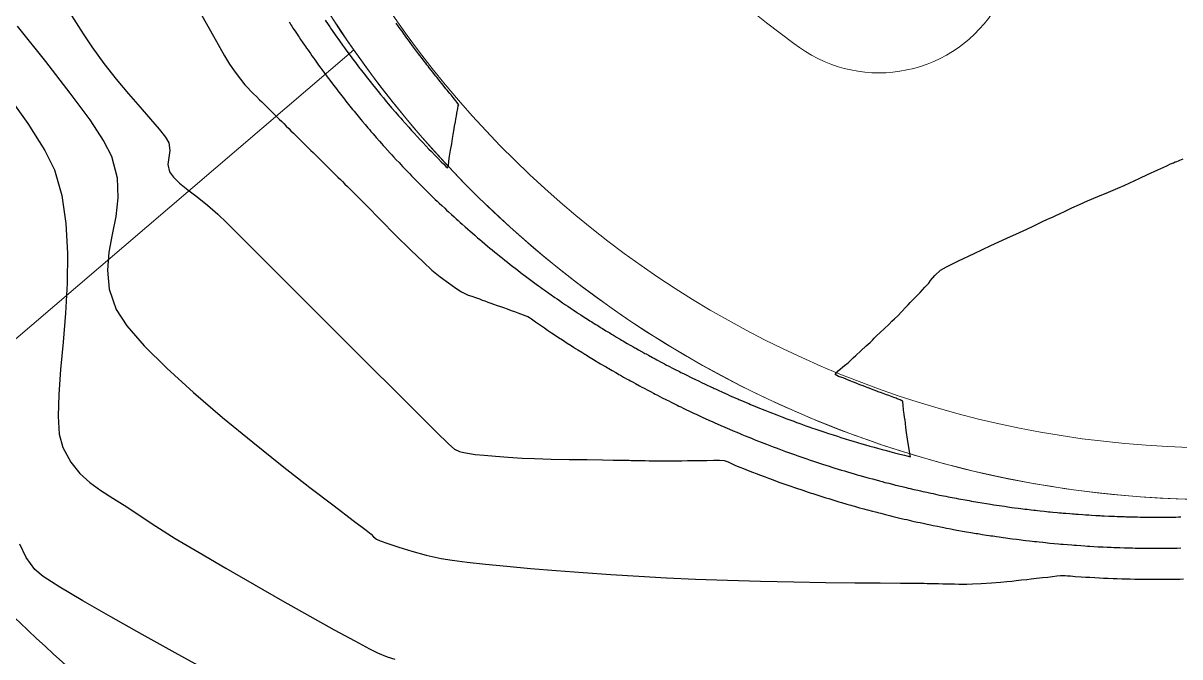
# Model space of a CAD drawing. Header units: millimetres. Extents: x 340454 to 342791, y 6993867 to 6995092.
# Drawn here: x 341767.2 to 341823, y 6994327.8 to 6994358.4 of the extents above; entities that cross this region are included whole.
import ezdxf

# ---------------------------------------------------------------- set-up
doc = ezdxf.new("R2010")
doc.units = ezdxf.units.MM
doc.header["$LTSCALE"] = 10
for name, color, linetype in [('T-HM-CURVA_INTERMEDIARIA', 45, 'Continuous'), ('T-HM-CURVA_MESTRA', 20, 'Continuous'), ('URB-Calçadas', 2, 'Continuous'), ('URB-Quadras', 3, 'Continuous')]:
    doc.layers.add(name, color=color, linetype=linetype)

msp = doc.modelspace()

# ---------------------------------------------------------------- linework, layer by layer
at = {"layer": 'T-HM-CURVA_INTERMEDIARIA', "color": 45, "linetype": 'Continuous', "lineweight": -3, "flags": 128}
for points, elevation in [([(341769.429, 6994358.908), (341770.097, 6994357.854), (341770.514, 6994357.22), (341771.092, 6994356.423), (341771.693, 6994355.663), (341772.288, 6994354.953), (341772.85, 6994354.304), (341773.351, 6994353.731), (341773.765, 6994353.247), (341774.064, 6994352.864), (341774.221, 6994352.595), (341774.279, 6994352.215), (341774.227, 6994351.881), (341774.182, 6994351.553), (341774.262, 6994351.195), (341774.449, 6994350.929), (341774.75, 6994350.643), (341775.14, 6994350.329), (341775.594, 6994349.98), (341776.086, 6994349.588), (341776.59, 6994349.146), (341777.02, 6994348.729), (341777.765, 6994347.992), (341778.757, 6994347.004), (341779.931, 6994345.831), (341781.222, 6994344.539), (341782.564, 6994343.197), (341783.891, 6994341.87), (341785.136, 6994340.627), (341786.236, 6994339.534), (341787.122, 6994338.658), (341787.73, 6994338.067), (341787.995, 6994337.828), (341788.235, 6994337.711), (341788.45, 6994337.659), (341788.722, 6994337.612), (341789.004, 6994337.571), (341789.432, 6994337.525), (341789.972, 6994337.478), (341790.591, 6994337.433), (341791.256, 6994337.393), (341791.865, 6994337.368), (341792.658, 6994337.347), (341793.534, 6994337.329), (341794.392, 6994337.315), (341795.131, 6994337.305), (341795.65, 6994337.298), (341795.847, 6994337.296), (341795.923, 6994337.294), (341795.997, 6994337.293), (341796.083, 6994337.291), (341796.136, 6994337.29), (341796.195, 6994337.289), (341796.262, 6994337.287), (341796.338, 6994337.286), (341796.422, 6994337.284), (341796.518, 6994337.282), (341796.621, 6994337.28), (341796.744, 6994337.277), (341796.871, 6994337.274), (341797.028, 6994337.271), (341797.185, 6994337.268), (341797.378, 6994337.265), (341797.57, 6994337.265), (341797.778, 6994337.266), (341797.939, 6994337.266), (341798.096, 6994337.266), (341798.291, 6994337.266), (341798.499, 6994337.266), (341798.705, 6994337.266), (341798.961, 6994337.266), (341799.238, 6994337.267), (341799.516, 6994337.267), (341799.861, 6994337.267), (341800.172, 6994337.274), (341800.485, 6994337.286), (341800.77, 6994337.289), (341800.998, 6994337.268), (341801.2, 6994337.208), (341801.353, 6994337.132), (341801.548, 6994337.04), (341801.754, 6994336.956), (341801.93, 6994336.886), (341802.15, 6994336.799), (341802.367, 6994336.714), (341802.538, 6994336.647), (341802.755, 6994336.565), (341802.972, 6994336.483), (341803.145, 6994336.418), (341803.362, 6994336.338), (341803.639, 6994336.238), (341803.871, 6994336.155), (341803.971, 6994336.119), (341804.028, 6994336.1), (341804.172, 6994336.05), (341804.437, 6994335.958), (341804.583, 6994335.908), (341804.65, 6994335.886), (341804.793, 6994335.838), (341805.052, 6994335.751), (341805.196, 6994335.704), (341805.274, 6994335.679), (341805.415, 6994335.634), (341805.669, 6994335.552), (341805.812, 6994335.507), (341805.9, 6994335.48), (341806.039, 6994335.437), (341806.288, 6994335.361), (341806.429, 6994335.318), (341806.478, 6994335.303), (341806.526, 6994335.289), (341806.664, 6994335.249), (341806.909, 6994335.177), (341807.048, 6994335.136), (341807.101, 6994335.121), (341807.155, 6994335.106), (341807.291, 6994335.068), (341807.531, 6994335), (341807.669, 6994334.962), (341807.727, 6994334.946), (341807.784, 6994334.931), (341807.919, 6994334.895), (341808.155, 6994334.831), (341808.291, 6994334.795), (341808.353, 6994334.779), (341808.415, 6994334.764), (341808.55, 6994334.729), (341808.782, 6994334.67), (341808.915, 6994334.636), (341808.976, 6994334.62), (341809.034, 6994334.606), (341809.088, 6994334.593), (341809.142, 6994334.58), (341809.337, 6994334.533), (341809.541, 6994334.484), (341809.61, 6994334.468), (341809.68, 6994334.452), (341809.812, 6994334.422), (341810.034, 6994334.371), (341810.167, 6994334.34), (341810.241, 6994334.324), (341810.314, 6994334.308), (341810.445, 6994334.28), (341810.663, 6994334.232), (341810.795, 6994334.203), (341810.872, 6994334.188), (341810.949, 6994334.172), (341811.079, 6994334.146), (341811.293, 6994334.101), (341811.424, 6994334.074), (341811.505, 6994334.059), (341811.585, 6994334.044), (341811.714, 6994334.019), (341811.924, 6994333.978), (341812.054, 6994333.953), (341812.138, 6994333.938), (341812.222, 6994333.923), (341812.314, 6994333.907), (341812.484, 6994333.875), (341812.686, 6994333.839), (341812.885, 6994333.805), (341813.05, 6994333.777), (341813.142, 6994333.762), (341813.23, 6994333.747), (341813.318, 6994333.733), (341813.443, 6994333.713), (341813.642, 6994333.682), (341813.77, 6994333.662), (341813.86, 6994333.648), (341813.95, 6994333.635), (341814.042, 6994333.622), (341814.135, 6994333.609), (341814.261, 6994333.59), (341814.455, 6994333.562), (341814.584, 6994333.544), (341814.68, 6994333.531), (341814.777, 6994333.519), (341814.901, 6994333.502), (341815.09, 6994333.477), (341815.218, 6994333.46), (341815.319, 6994333.448), (341815.419, 6994333.437), (341815.543, 6994333.422), (341815.726, 6994333.4), (341815.853, 6994333.385), (341815.957, 6994333.374), (341816.062, 6994333.363), (341816.184, 6994333.349), (341816.362, 6994333.33), (341816.488, 6994333.317), (341816.596, 6994333.306), (341816.705, 6994333.296), (341816.912, 6994333.276), (341817.123, 6994333.256), (341817.235, 6994333.247), (341817.348, 6994333.238), (341817.551, 6994333.221), (341817.759, 6994333.203), (341817.874, 6994333.195), (341817.99, 6994333.187), (341818.191, 6994333.173), (341818.394, 6994333.158), (341818.513, 6994333.151), (341818.633, 6994333.144), (341818.83, 6994333.132), (341819.03, 6994333.12), (341819.152, 6994333.115), (341819.275, 6994333.109), (341819.469, 6994333.1), (341819.666, 6994333.09), (341819.791, 6994333.086), (341819.917, 6994333.082), (341820.078, 6994333.076), (341820.302, 6994333.068), (341820.521, 6994333.062), (341820.68, 6994333.058), (341820.808, 6994333.055), (341820.937, 6994333.053), (341821.122, 6994333.05), (341821.31, 6994333.048), (341821.441, 6994333.046), (341821.572, 6994333.045), (341821.755, 6994333.045), (341821.94, 6994333.045), (341822.073, 6994333.045), (341822.207, 6994333.046), (341822.387, 6994333.047), (341822.57, 6994333.05), (341822.705, 6994333.051), (341822.841, 6994333.054), (341823.019, 6994333.057)], 698), ([(341775.609, 6994359.097), (341776.382, 6994357.727), (341776.912, 6994356.794), (341777.15, 6994356.387), (341777.421, 6994355.999), (341777.682, 6994355.659), (341777.898, 6994355.395), (341778.034, 6994355.236), (341778.17, 6994355.095), (341778.312, 6994354.961), (341778.456, 6994354.819), (341778.604, 6994354.672), (341778.711, 6994354.567), (341778.799, 6994354.48), (341778.909, 6994354.37), (341779.02, 6994354.26), (341779.112, 6994354.17), (341779.227, 6994354.057), (341779.342, 6994353.942), (341779.436, 6994353.849), (341779.555, 6994353.732), (341779.674, 6994353.614), (341779.771, 6994353.518), (341779.893, 6994353.397), (341780.016, 6994353.276), (341780.115, 6994353.178), (341780.24, 6994353.055), (341780.365, 6994352.931), (341780.466, 6994352.831), (341780.592, 6994352.706), (341780.719, 6994352.581), (341780.821, 6994352.48), (341780.949, 6994352.353), (341781.078, 6994352.226), (341781.18, 6994352.125), (341781.309, 6994351.998), (341781.437, 6994351.871), (341781.539, 6994351.77), (341781.667, 6994351.643), (341781.795, 6994351.517), (341781.897, 6994351.416), (341782.023, 6994351.291), (341782.15, 6994351.166), (341782.25, 6994351.067), (341782.374, 6994350.944), (341782.498, 6994350.822), (341782.597, 6994350.724), (341782.718, 6994350.604), (341782.837, 6994350.486), (341782.932, 6994350.393), (341783.051, 6994350.275), (341783.277, 6994350.046), (341783.767, 6994349.551), (341784.427, 6994348.885), (341785.164, 6994348.146), (341785.887, 6994347.43), (341786.501, 6994346.834), (341786.914, 6994346.455), (341787.317, 6994346.131), (341787.713, 6994345.836), (341788.066, 6994345.59), (341788.337, 6994345.412), (341788.492, 6994345.319), (341788.657, 6994345.25), (341788.83, 6994345.197), (341789.01, 6994345.132), (341789.201, 6994345.063), (341789.339, 6994345.013), (341789.458, 6994344.97), (341789.607, 6994344.916), (341789.758, 6994344.862), (341789.888, 6994344.815), (341790.051, 6994344.756), (341790.216, 6994344.697), (341790.357, 6994344.646), (341790.534, 6994344.582), (341790.728, 6994344.512), (341790.896, 6994344.451), (341791.06, 6994344.392), (341791.308, 6994344.303), (341791.441, 6994344.255), (341791.494, 6994344.237), (341791.543, 6994344.218), (341791.62, 6994344.163), (341791.708, 6994344.101), (341791.906, 6994343.962), (341792.143, 6994343.797), (341792.332, 6994343.667), (341792.482, 6994343.565), (341792.671, 6994343.437), (341792.861, 6994343.31), (341793.012, 6994343.21), (341793.204, 6994343.085), (341793.434, 6994342.936), (341793.626, 6994342.813), (341793.74, 6994342.74), (341793.84, 6994342.677), (341793.94, 6994342.614), (341794.132, 6994342.495), (341794.281, 6994342.402), (341794.342, 6994342.365), (341794.468, 6994342.288), (341794.698, 6994342.148), (341794.825, 6994342.071), (341794.882, 6994342.037), (341795.04, 6994341.943), (341795.221, 6994341.835), (341795.307, 6994341.785), (341795.372, 6994341.747), (341795.442, 6994341.707), (341795.596, 6994341.617), (341795.772, 6994341.516), (341795.857, 6994341.467), (341795.924, 6994341.429), (341796.005, 6994341.384), (341796.155, 6994341.299), (341796.326, 6994341.203), (341796.406, 6994341.159), (341796.479, 6994341.119), (341796.542, 6994341.084), (341796.606, 6994341.05), (341796.722, 6994340.986), (341796.917, 6994340.88), (341797.037, 6994340.815), (341797.108, 6994340.777), (341797.179, 6994340.74), (341797.293, 6994340.68), (341797.48, 6994340.58), (341797.598, 6994340.518), (341797.676, 6994340.478), (341797.755, 6994340.438), (341797.867, 6994340.38), (341798.045, 6994340.288), (341798.162, 6994340.228), (341798.247, 6994340.186), (341798.333, 6994340.144), (341798.444, 6994340.088), (341798.614, 6994340.003), (341798.729, 6994339.945), (341798.821, 6994339.901), (341798.913, 6994339.857), (341799.023, 6994339.803), (341799.185, 6994339.724), (341799.3, 6994339.669), (341799.398, 6994339.623), (341799.496, 6994339.577), (341799.682, 6994339.49), (341799.873, 6994339.4), (341799.977, 6994339.353), (341800.082, 6994339.306), (341800.263, 6994339.223), (341800.449, 6994339.138), (341800.559, 6994339.09), (341800.67, 6994339.041), (341800.846, 6994338.963), (341801.027, 6994338.883), (341801.144, 6994338.834), (341801.26, 6994338.785), (341801.432, 6994338.711), (341801.608, 6994338.635), (341801.73, 6994338.585), (341801.852, 6994338.535), (341802.02, 6994338.466), (341802.192, 6994338.395), (341802.319, 6994338.344), (341802.447, 6994338.294), (341802.61, 6994338.228), (341802.778, 6994338.161), (341802.911, 6994338.11), (341803.043, 6994338.06), (341803.202, 6994337.998), (341803.367, 6994337.935), (341803.504, 6994337.883), (341803.642, 6994337.833), (341803.797, 6994337.775), (341803.957, 6994337.715), (341804.1, 6994337.664), (341804.242, 6994337.614), (341804.394, 6994337.559), (341804.55, 6994337.503), (341804.697, 6994337.452), (341804.845, 6994337.402), (341804.993, 6994337.351), (341805.145, 6994337.298), (341805.3, 6994337.247), (341805.449, 6994337.198), (341805.596, 6994337.149), (341805.742, 6994337.101), (341805.901, 6994337.05), (341806.056, 6994337.002), (341806.198, 6994336.956), (341806.341, 6994336.91), (341806.504, 6994336.861), (341806.663, 6994336.813), (341806.802, 6994336.77), (341806.941, 6994336.727), (341807.109, 6994336.678), (341807.273, 6994336.631), (341807.408, 6994336.591), (341807.544, 6994336.552), (341807.716, 6994336.504), (341807.884, 6994336.457), (341808.015, 6994336.42), (341808.148, 6994336.383), (341808.324, 6994336.336), (341808.496, 6994336.291), (341808.624, 6994336.256), (341808.753, 6994336.222), (341808.933, 6994336.176), (341809.109, 6994336.132), (341809.265, 6994336.093), (341809.36, 6994336.068), (341809.429, 6994336.051), (341809.582, 6994336.015), (341809.771, 6994335.969), (341809.87, 6994335.945), (341809.968, 6994335.922), (341810.145, 6994335.882), (341810.34, 6994335.838), (341810.459, 6994335.81), (341810.578, 6994335.783), (341810.769, 6994335.741), (341810.957, 6994335.702), (341811.073, 6994335.676), (341811.189, 6994335.651), (341811.383, 6994335.611), (341811.574, 6994335.573), (341811.687, 6994335.55), (341811.801, 6994335.526), (341811.998, 6994335.489), (341812.193, 6994335.452), (341812.303, 6994335.431), (341812.413, 6994335.409), (341812.615, 6994335.374), (341812.813, 6994335.339), (341812.921, 6994335.319), (341813.027, 6994335.3), (341813.133, 6994335.282), (341813.238, 6994335.264), (341813.441, 6994335.231), (341813.642, 6994335.198), (341813.745, 6994335.181), (341813.848, 6994335.165), (341814.006, 6994335.141), (341814.257, 6994335.103), (341814.515, 6994335.066), (341814.676, 6994335.044), (341814.775, 6994335.03), (341814.873, 6994335.015), (341814.996, 6994335), (341815.179, 6994334.976), (341815.299, 6994334.961), (341815.395, 6994334.948), (341815.49, 6994334.935), (341815.614, 6994334.921), (341815.802, 6994334.899), (341815.923, 6994334.885), (341816.015, 6994334.874), (341816.107, 6994334.863), (341816.232, 6994334.85), (341816.425, 6994334.83), (341816.547, 6994334.817), (341816.636, 6994334.807), (341816.724, 6994334.798), (341816.851, 6994334.786), (341817.048, 6994334.768), (341817.172, 6994334.756), (341817.257, 6994334.748), (341817.342, 6994334.74), (341817.469, 6994334.73), (341817.671, 6994334.713), (341817.796, 6994334.703), (341817.878, 6994334.696), (341817.96, 6994334.69), (341818.088, 6994334.681), (341818.295, 6994334.667), (341818.421, 6994334.658), (341818.5, 6994334.652), (341818.578, 6994334.647), (341818.707, 6994334.639), (341818.918, 6994334.627), (341819.045, 6994334.62), (341819.121, 6994334.616), (341819.196, 6994334.611), (341819.326, 6994334.605), (341819.541, 6994334.596), (341819.669, 6994334.59), (341819.742, 6994334.586), (341819.814, 6994334.583), (341819.945, 6994334.578), (341820.164, 6994334.571), (341820.293, 6994334.567), (341820.363, 6994334.564), (341820.432, 6994334.562), (341820.501, 6994334.56), (341820.569, 6994334.559), (341820.7, 6994334.556), (341820.921, 6994334.551), (341821.05, 6994334.549), (341821.116, 6994334.548), (341821.181, 6994334.547), (341821.313, 6994334.546), (341821.537, 6994334.544), (341821.667, 6994334.542), (341821.73, 6994334.542), (341821.793, 6994334.542), (341821.925, 6994334.543), (341822.153, 6994334.543), (341822.284, 6994334.544), (341822.344, 6994334.544), (341822.404, 6994334.545), (341822.537, 6994334.547), (341822.769, 6994334.55), (341822.901, 6994334.552), (341822.958, 6994334.554), (341823.015, 6994334.555)], 699), ([(341781.76, 6994358.514), (341781.904, 6994358.301), (341781.984, 6994358.184), (341782.023, 6994358.126), (341782.104, 6994358.009), (341782.253, 6994357.796), (341782.334, 6994357.679), (341782.371, 6994357.626), (341782.455, 6994357.509), (341782.608, 6994357.296), (341782.691, 6994357.179), (341782.727, 6994357.13), (341782.812, 6994357.013), (341782.969, 6994356.8), (341783.055, 6994356.684), (341783.088, 6994356.639), (341783.176, 6994356.523), (341783.337, 6994356.31), (341783.425, 6994356.194), (341783.456, 6994356.153), (341783.512, 6994356.08), (341783.644, 6994355.911), (341783.801, 6994355.709), (341783.931, 6994355.545), (341784.043, 6994355.404), (341784.184, 6994355.229), (341784.322, 6994355.059), (341784.433, 6994354.924), (341784.573, 6994354.755), (341784.713, 6994354.586), (341784.826, 6994354.452), (341784.968, 6994354.285), (341785.15, 6994354.073), (341785.303, 6994353.897), (341785.369, 6994353.821), (341785.407, 6994353.778), (341785.47, 6994353.707), (341785.616, 6994353.541), (341785.792, 6994353.344), (341785.934, 6994353.187), (341786.053, 6994353.057), (341786.202, 6994352.895), (341786.35, 6994352.735), (341786.468, 6994352.609), (341786.618, 6994352.451), (341786.768, 6994352.294), (341786.888, 6994352.169), (341787.039, 6994352.013), (341787.217, 6994351.832), (341787.364, 6994351.683), (341787.466, 6994351.581), (341787.575, 6994351.448), (341787.666, 6994351.384), (341787.706, 6994351.495), (341787.729, 6994351.695), (341787.743, 6994351.837), (341787.763, 6994351.945), (341787.782, 6994352.053), (341787.813, 6994352.236), (341787.864, 6994352.543), (341787.906, 6994352.797), (341787.934, 6994352.987), (341787.964, 6994353.176), (341788.003, 6994353.388), (341788.045, 6994353.611), (341788.067, 6994353.731), (341788.079, 6994353.807), (341788.09, 6994353.883), (341788.115, 6994354.021), (341788.155, 6994354.248), (341788.178, 6994354.369), (341788.205, 6994354.422), (341788.15, 6994354.501), (341788.116, 6994354.545), (341788.061, 6994354.617), (341787.997, 6994354.697), (341787.935, 6994354.776), (341787.881, 6994354.842), (341787.835, 6994354.898), (341787.778, 6994354.969), (341787.706, 6994355.058), (341787.647, 6994355.132), (341787.59, 6994355.202), (341787.506, 6994355.305), (341787.392, 6994355.446), (341787.308, 6994355.551), (341787.244, 6994355.631), (341787.196, 6994355.691), (341787.149, 6994355.75), (341787.098, 6994355.813), (341787.043, 6994355.881), (341786.951, 6994355.999), (341786.803, 6994356.187), (341786.723, 6994356.289), (341786.674, 6994356.351), (341786.615, 6994356.428), (341786.541, 6994356.525), (341786.407, 6994356.699), (341786.323, 6994356.809), (341786.273, 6994356.876), (341786.223, 6994356.942), (341786.125, 6994357.073), (341785.977, 6994357.271), (341785.863, 6994357.428), (341785.78, 6994357.542), (341785.708, 6994357.64), (341785.637, 6994357.738), (341785.561, 6994357.844), (341785.472, 6994357.969), (341785.388, 6994358.086), (341785.302, 6994358.208), (341785.191, 6994358.367)], 701), ([(341766.924, 6994358.219), (341768.286, 6994356.515), (341769.464, 6994354.992), (341770.415, 6994353.693), (341771.098, 6994352.662), (341771.469, 6994351.944), (341771.735, 6994350.899), (341771.777, 6994349.939), (341771.674, 6994349.04), (341771.502, 6994348.174), (341771.34, 6994347.318), (341771.266, 6994346.446), (341771.356, 6994345.532), (341771.689, 6994344.552), (341772.198, 6994343.768), (341773.037, 6994342.811), (341774.135, 6994341.726), (341775.42, 6994340.558), (341776.824, 6994339.354), (341778.273, 6994338.159), (341779.699, 6994337.018), (341781.029, 6994335.977), (341782.193, 6994335.083), (341783.121, 6994334.379), (341783.741, 6994333.913), (341783.982, 6994333.73), (341784.102, 6994333.594), (341784.234, 6994333.481), (341784.412, 6994333.404), (341784.787, 6994333.266), (341785.313, 6994333.089), (341785.946, 6994332.897), (341786.641, 6994332.712), (341787.353, 6994332.556), (341787.882, 6994332.471), (341788.604, 6994332.378), (341789.493, 6994332.279), (341790.524, 6994332.177), (341791.669, 6994332.073), (341792.904, 6994331.971), (341794.203, 6994331.872), (341795.54, 6994331.778), (341796.888, 6994331.691), (341798.222, 6994331.615), (341799.626, 6994331.55), (341801.158, 6994331.498), (341802.755, 6994331.456), (341804.354, 6994331.424), (341805.892, 6994331.4), (341807.304, 6994331.383), (341808.529, 6994331.371), (341809.503, 6994331.364), (341810.163, 6994331.36), (341810.444, 6994331.358), (341810.637, 6994331.354), (341810.791, 6994331.351), (341810.984, 6994331.347), (341811.18, 6994331.343), (341811.339, 6994331.339), (341811.54, 6994331.335), (341811.742, 6994331.331), (341811.906, 6994331.327), (341812.112, 6994331.323), (341812.319, 6994331.316), (341812.487, 6994331.31), (341812.698, 6994331.311), (341812.967, 6994331.323), (341813.397, 6994331.348), (341813.883, 6994331.38), (341814.326, 6994331.41), (341814.622, 6994331.433), (341814.875, 6994331.458), (341815.076, 6994331.483), (341815.329, 6994331.513), (341815.586, 6994331.542), (341815.797, 6994331.565), (341816.063, 6994331.595), (341816.355, 6994331.628), (341816.599, 6994331.655), (341816.823, 6994331.68), (341817.035, 6994331.706), (341817.211, 6994331.727), (341817.324, 6994331.737), (341817.44, 6994331.729), (341817.557, 6994331.717), (341817.694, 6994331.706), (341817.928, 6994331.689), (341818.21, 6994331.669), (341818.444, 6994331.654), (341818.63, 6994331.643), (341818.864, 6994331.629), (341819.098, 6994331.617), (341819.283, 6994331.608), (341819.517, 6994331.598), (341819.754, 6994331.588), (341819.943, 6994331.581), (341820.171, 6994331.573), (341820.393, 6994331.567), (341820.569, 6994331.562), (341820.791, 6994331.558), (341821.017, 6994331.554), (341821.204, 6994331.551), (341821.439, 6994331.549), (341821.671, 6994331.547), (341821.855, 6994331.547), (341822.087, 6994331.548), (341822.319, 6994331.549), (341822.503, 6994331.551), (341822.735, 6994331.554), (341822.967, 6994331.558), (341823.151, 6994331.562)], 697), ([(341766.279, 6994355.152), (341767.425, 6994353.525), (341768.253, 6994352.222), (341768.718, 6994351.293), (341769.068, 6994350.045), (341769.265, 6994348.694), (341769.339, 6994347.275), (341769.321, 6994345.826), (341769.24, 6994344.384), (341769.127, 6994342.984), (341769.011, 6994341.663), (341768.921, 6994340.459), (341768.889, 6994339.407), (341768.944, 6994338.545), (341769.116, 6994337.908), (341769.51, 6994337.2), (341769.94, 6994336.651), (341770.415, 6994336.21), (341770.943, 6994335.829), (341771.534, 6994335.457), (341772.196, 6994335.046), (341772.936, 6994334.545), (341773.596, 6994334.105), (341774.535, 6994333.521), (341775.684, 6994332.833), (341776.976, 6994332.077), (341778.342, 6994331.29), (341779.714, 6994330.51), (341781.025, 6994329.773), (341782.206, 6994329.116), (341783.19, 6994328.577), (341783.908, 6994328.193), (341784.292, 6994328.001), (341784.751, 6994327.814), (341785.12, 6994327.69)], 696)]:
    msp.add_lwpolyline(points, dxfattribs=dict(at, elevation=elevation))
at = {"layer": 'T-HM-CURVA_MESTRA', "color": 20, "linetype": 'Continuous', "lineweight": -3, "flags": 128}
for points, elevation in [([(341780.029, 6994358.414), (341780.071, 6994358.348), (341780.115, 6994358.282), (341780.158, 6994358.216), (341780.229, 6994358.109), (341780.344, 6994357.933), (341780.417, 6994357.824), (341780.464, 6994357.754), (341780.511, 6994357.684), (341780.582, 6994357.579), (341780.696, 6994357.411), (341780.769, 6994357.303), (341780.819, 6994357.23), (341780.871, 6994357.157), (341780.942, 6994357.054), (341781.054, 6994356.893), (341781.127, 6994356.788), (341781.182, 6994356.712), (341781.236, 6994356.636), (341781.308, 6994356.535), (341781.419, 6994356.38), (341781.492, 6994356.277), (341781.55, 6994356.199), (341781.609, 6994356.12), (341781.681, 6994356.021), (341781.79, 6994355.873), (341781.864, 6994355.772), (341781.926, 6994355.691), (341781.987, 6994355.61), (341782.114, 6994355.442), (341782.243, 6994355.271), (341782.307, 6994355.188), (341782.372, 6994355.105), (341782.499, 6994354.942), (341782.627, 6994354.776), (341782.695, 6994354.691), (341782.763, 6994354.606), (341782.89, 6994354.447), (341783.018, 6994354.286), (341783.089, 6994354.199), (341783.16, 6994354.113), (341783.287, 6994353.958), (341783.416, 6994353.801), (341783.489, 6994353.713), (341783.563, 6994353.626), (341783.69, 6994353.474), (341783.819, 6994353.321), (341783.895, 6994353.233), (341783.972, 6994353.145), (341784.076, 6994353.024), (341784.229, 6994352.847), (341784.381, 6994352.675), (341784.486, 6994352.557), (341784.565, 6994352.468), (341784.644, 6994352.378), (341784.773, 6994352.237), (341784.903, 6994352.095), (341784.984, 6994352.005), (341785.066, 6994351.916), (341785.195, 6994351.777), (341785.326, 6994351.638), (341785.409, 6994351.548), (341785.493, 6994351.458), (341785.623, 6994351.323), (341785.754, 6994351.186), (341785.84, 6994351.097), (341785.927, 6994351.007), (341786.057, 6994350.874), (341786.189, 6994350.74), (341786.277, 6994350.651), (341786.366, 6994350.562), (341786.497, 6994350.431), (341786.63, 6994350.3), (341786.72, 6994350.211), (341786.81, 6994350.122), (341786.943, 6994349.994), (341787.076, 6994349.866), (341787.168, 6994349.777), (341787.26, 6994349.689), (341787.394, 6994349.563), (341787.528, 6994349.437), (341787.622, 6994349.349), (341787.716, 6994349.261), (341787.849, 6994349.139), (341787.984, 6994349.016), (341788.08, 6994348.928), (341788.177, 6994348.84), (341788.275, 6994348.752), (341788.376, 6994348.663), (341788.507, 6994348.546), (341788.643, 6994348.425), (341788.748, 6994348.334), (341788.853, 6994348.244), (341788.981, 6994348.132), (341789.114, 6994348.017), (341789.224, 6994347.924), (341789.334, 6994347.832), (341789.46, 6994347.725), (341789.591, 6994347.614), (341789.705, 6994347.52), (341789.82, 6994347.426), (341789.944, 6994347.324), (341790.072, 6994347.219), (341790.192, 6994347.123), (341790.311, 6994347.028), (341790.432, 6994346.93), (341790.558, 6994346.83), (341790.685, 6994346.731), (341790.807, 6994346.636), (341790.928, 6994346.541), (341791.049, 6994346.447), (341791.181, 6994346.347), (341791.308, 6994346.251), (341791.427, 6994346.161), (341791.545, 6994346.071), (341791.681, 6994345.971), (341791.814, 6994345.874), (341791.942, 6994345.779), (341792.046, 6994345.702), (341792.146, 6994345.63), (341792.233, 6994345.568), (341792.319, 6994345.505), (341792.387, 6994345.456), (341792.434, 6994345.423), (341792.478, 6994345.392), (341792.551, 6994345.34), (341792.667, 6994345.258), (341792.838, 6994345.14), (341792.949, 6994345.062), (341793.06, 6994344.984), (341793.21, 6994344.882), (341793.357, 6994344.783), (341793.465, 6994344.709), (341793.574, 6994344.635), (341793.729, 6994344.533), (341793.88, 6994344.434), (341793.986, 6994344.364), (341794.092, 6994344.294), (341794.251, 6994344.191), (341794.408, 6994344.092), (341794.527, 6994344.015), (341794.614, 6994343.959), (341794.68, 6994343.918), (341794.735, 6994343.883), (341794.808, 6994343.837), (341794.908, 6994343.776), (341795.018, 6994343.707), (341795.079, 6994343.669), (341795.14, 6994343.632), (341795.301, 6994343.534), (341795.484, 6994343.423), (341795.577, 6994343.367), (341795.669, 6994343.311), (341795.809, 6994343.228), (341795.927, 6994343.158), (341795.995, 6994343.118), (341796.055, 6994343.082), (341796.11, 6994343.05), (341796.155, 6994343.024), (341796.202, 6994342.996), (341796.329, 6994342.923), (341796.47, 6994342.843), (341796.533, 6994342.806), (341796.591, 6994342.773), (341796.647, 6994342.74), (341796.694, 6994342.714), (341796.739, 6994342.689), (341796.87, 6994342.615), (341797.015, 6994342.534), (341797.073, 6994342.501), (341797.13, 6994342.47), (341797.183, 6994342.44), (341797.236, 6994342.411), (341797.35, 6994342.349), (341797.549, 6994342.241), (341797.673, 6994342.174), (341797.747, 6994342.133), (341797.821, 6994342.093), (341797.935, 6994342.033), (341798.117, 6994341.938), (341798.228, 6994341.879), (341798.298, 6994341.843), (341798.367, 6994341.806), (341798.483, 6994341.746), (341798.672, 6994341.65), (341798.785, 6994341.592), (341798.851, 6994341.558), (341798.916, 6994341.525), (341799.034, 6994341.466), (341799.23, 6994341.369), (341799.345, 6994341.312), (341799.407, 6994341.281), (341799.468, 6994341.251), (341799.588, 6994341.193), (341799.79, 6994341.096), (341799.908, 6994341.039), (341799.965, 6994341.011), (341800.023, 6994340.983), (341800.144, 6994340.926), (341800.353, 6994340.829), (341800.473, 6994340.773), (341800.526, 6994340.748), (341800.58, 6994340.723), (341800.704, 6994340.667), (341800.918, 6994340.57), (341801.04, 6994340.515), (341801.09, 6994340.492), (341801.14, 6994340.469), (341801.266, 6994340.414), (341801.486, 6994340.318), (341801.61, 6994340.263), (341801.657, 6994340.243), (341801.703, 6994340.222), (341801.831, 6994340.168), (341802.056, 6994340.073), (341802.183, 6994340.019), (341802.268, 6994339.982), (341802.398, 6994339.929), (341802.629, 6994339.835), (341802.757, 6994339.782), (341802.836, 6994339.749), (341802.967, 6994339.697), (341803.203, 6994339.604), (341803.334, 6994339.552), (341803.406, 6994339.523), (341803.539, 6994339.472), (341803.78, 6994339.38), (341803.913, 6994339.329), (341803.978, 6994339.304), (341804.113, 6994339.254), (341804.359, 6994339.164), (341804.494, 6994339.114), (341804.552, 6994339.092), (341804.69, 6994339.043), (341804.94, 6994338.954), (341805.077, 6994338.906), (341805.129, 6994338.887), (341805.216, 6994338.857), (341805.419, 6994338.787), (341805.662, 6994338.705), (341805.861, 6994338.638), (341806.033, 6994338.581), (341806.248, 6994338.511), (341806.459, 6994338.443), (341806.626, 6994338.39), (341806.837, 6994338.324), (341807.048, 6994338.259), (341807.216, 6994338.208), (341807.427, 6994338.145), (341807.639, 6994338.083), (341807.807, 6994338.034), (341808.019, 6994337.973), (341808.231, 6994337.913), (341808.4, 6994337.866), (341808.612, 6994337.809), (341808.825, 6994337.751), (341808.994, 6994337.706), (341809.207, 6994337.651), (341809.475, 6994337.583), (341809.699, 6994337.527), (341809.803, 6994337.501), (341809.865, 6994337.486), (341809.917, 6994337.473), (341809.982, 6994337.458), (341809.973, 6994337.521), (341809.958, 6994337.605), (341809.942, 6994337.702), (341809.922, 6994337.826), (341809.894, 6994338.003), (341809.845, 6994338.311), (341809.798, 6994338.619), (341809.765, 6994338.864), (341809.74, 6994339.065), (341809.721, 6994339.213), (341809.699, 6994339.361), (341809.678, 6994339.508), (341809.654, 6994339.706), (341809.625, 6994339.952), (341809.612, 6994340.075), (341809.618, 6994340.13), (341809.567, 6994340.159), (341809.49, 6994340.193), (341809.438, 6994340.213), (341809.384, 6994340.236), (341809.34, 6994340.253), (341809.289, 6994340.273), (341809.23, 6994340.296), (341809.175, 6994340.317), (341809.1, 6994340.345), (341809.021, 6994340.374), (341808.945, 6994340.402), (341808.898, 6994340.419), (341808.834, 6994340.443), (341808.749, 6994340.474), (341808.579, 6994340.536), (341808.427, 6994340.592), (341808.356, 6994340.618), (341808.184, 6994340.684), (341807.986, 6994340.759), (341807.901, 6994340.791), (341807.816, 6994340.823), (341807.704, 6994340.867), (341807.546, 6994340.929), (341807.39, 6994340.991), (341807.279, 6994341.035), (341807.193, 6994341.069), (341807.108, 6994341.104), (341806.913, 6994341.184), (341806.744, 6994341.253), (341806.671, 6994341.283), (341806.511, 6994341.322), (341806.347, 6994341.42), (341806.502, 6994341.599), (341806.807, 6994341.848), (341806.983, 6994341.982), (341807.03, 6994342.029), (341807.077, 6994342.076), (341807.142, 6994342.142), (341807.227, 6994342.227), (341807.351, 6994342.34), (341807.593, 6994342.561), (341807.853, 6994342.799), (341808.034, 6994342.968), (341808.148, 6994343.083), (341808.236, 6994343.176), (341808.35, 6994343.291), (341808.522, 6994343.454), (341808.728, 6994343.646), (341808.934, 6994343.839), (341809.092, 6994343.987), (341809.217, 6994344.104), (341809.371, 6994344.255), (341809.566, 6994344.458), (341809.746, 6994344.652), (341809.871, 6994344.787), (341809.973, 6994344.898), (341810.078, 6994345.007), (341810.189, 6994345.115), (341810.311, 6994345.234), (341810.443, 6994345.375), (341810.557, 6994345.502), (341810.673, 6994345.629), (341810.751, 6994345.713), (341810.807, 6994345.768), (341810.862, 6994345.823), (341810.953, 6994345.947), (341811.154, 6994346.194), (341811.425, 6994346.449), (341811.725, 6994346.617), (341812.304, 6994346.903), (341813.052, 6994347.258), (341813.862, 6994347.636), (341814.627, 6994347.99), (341815.238, 6994348.271), (341815.588, 6994348.434), (341815.893, 6994348.58), (341816.159, 6994348.708), (341816.381, 6994348.815), (341816.552, 6994348.894), (341816.706, 6994348.961), (341816.829, 6994349.013), (341816.984, 6994349.08), (341817.17, 6994349.168), (341817.434, 6994349.296), (341817.758, 6994349.452), (341818.125, 6994349.621), (341818.514, 6994349.79), (341819.011, 6994350.001), (341819.53, 6994350.218), (341819.984, 6994350.409), (341820.289, 6994350.539), (341820.558, 6994350.661), (341820.77, 6994350.76), (341821.037, 6994350.885), (341821.409, 6994351.057), (341821.902, 6994351.285), (341822.335, 6994351.486), (341822.525, 6994351.574), (341822.613, 6994351.61), (341822.658, 6994351.631), (341822.745, 6994351.668), (341822.819, 6994351.698), (341822.897, 6994351.73), (341822.969, 6994351.76), (341823.13, 6994351.828)], 700), ([(341776.139, 6994327.115), (341774.537, 6994327.998), (341772.944, 6994328.883), (341771.436, 6994329.734), (341770.088, 6994330.511), (341768.976, 6994331.175), (341768.176, 6994331.689), (341767.762, 6994332.013), (341767.354, 6994332.597), (341767.053, 6994333.241)], 695)]:
    msp.add_lwpolyline(points, dxfattribs=dict(at, elevation=elevation))
at = {"layer": 'URB-Calçadas', "lineweight": 0}
msp.add_lwpolyline([(341465.549, 6994408.477, 0.017619), (341608.344, 6994403.976, 0.095454), (341661.137, 6994415.012), (341661.137, 6994415.012), (341661.137, 6994415.012, 0.080859), (341702.01, 6994444.146), (341702.01, 6994444.146, -0.216427), (341713.237, 6994445.318), (341715.159, 6994444.283, -0.070464), (341719.112, 6994441.373), (341762.085, 6994399.264, -0.1217), (341777.729, 6994375.246, 0.346942), (341824.461, 6994337.89), (341885.502, 6994331.862, 0.032652), (341897.249, 6994331.897, 0.063839), (341919.984, 6994336.412, 0.019522), (341947.001, 6994347.519, -0.066321), (342002.369, 6994364.024, 0.079793), (342013.358, 6994369.194), (342015.438, 6994375.96, 0.055249), (342044.396, 6994473.014), (342044.366, 6994491.724, 0.02818), (342048.626, 6994542.987, -0.045751), (342067.037, 6994709.74)], format="xyb", dxfattribs=at)
msp.add_lwpolyline([(341790.258, 6994378.782, 0.100605), (341775.734, 6994403.864, -0.415224), (341775.807, 6994413.121, 0.158402), (341824.186, 6994548.245, -0.007285), (341825.32, 6994581.538, -0.591007), (341835.826, 6994587.824, -0.071689), (341885.087, 6994551.851, -0.211405), (341888.091, 6994544.335, -0.173668), (341813.942, 6994358.869, -0.435412), (341804.363, 6994357.388, -0.187892)], format="xyb", close=True, dxfattribs=at)
at = {"layer": 'URB-Quadras', "color": 252, "lineweight": 0}
for points in [[(341760.357, 6994397.458), (341715.842, 6994441.08), (341715.812, 6994441.108, -0.073872), (341712.783, 6994406.509), (341712.355, 6994402.898), (341751.162, 6994349.389), (341755.611, 6994342.619, 0.018127), (341759.849, 6994337.16), (341783.148, 6994357.069, -0.095088), (341775.325, 6994374.547, 0.121255)], [(341824.328, 6994335.391, -0.242493), (341783.148, 6994357.069), (341759.849, 6994337.16, 0.093375), (341787.12, 6994314.736, 0.111669), (341822.429, 6994305.438), (341829.5, 6994304.714), (341855.043, 6994302.871), (341900.835, 6994299.568), (341920.811, 6994334.053, -0.063932), (341897.42, 6994329.403, -0.032775), (341885.301, 6994329.369)]]:
    msp.add_lwpolyline(points, format="xyb", close=True, dxfattribs=at)
msp.add_lwpolyline([(342048.503, 6994361.753), (342015.495, 6994367.637, -0.08624), (342002.91, 6994361.578, 0.066486), (341948.033, 6994345.242, 0.000965), (341948.033, 6994345.242, -0.019539), (341920.811, 6994334.053, -0.063932), (341897.42, 6994329.403, -0.032775), (341885.301, 6994329.369), (341824.328, 6994335.391, -0.240939), (341824.328, 6994335.391, -0.345548), (341775.325, 6994374.547, 0.121255), (341760.357, 6994397.458), (341715.842, 6994441.08)], format="xyb", dxfattribs=at)

doc.saveas('drawing.dxf')
